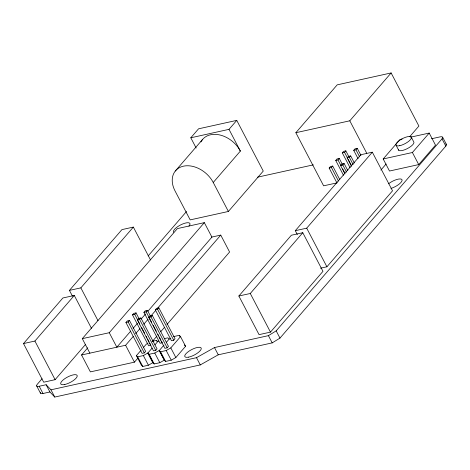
<?xml version="1.0" encoding="UTF-8"?>
<svg xmlns="http://www.w3.org/2000/svg" width="470" height="470" viewBox="0 0 470 470"><rect width="100%" height="100%" fill="white"/><g stroke="black" fill="none" stroke-linecap="round" stroke-linejoin="round"><path stroke-width="0.7" d="M196.149 148.015L190.802 137.786L198.557 128.815L236.757 120.379L263.259 171.074L228.385 211.459L190.18 219.889L175.034 190.92A24.505 17.842 40.8 0 1 183.406 166.18A24.505 17.842 40.8 0 1 213.239 182.483L228.385 211.459M85.469 344.528L55.108 379.678L43.692 382.198L23.5 343.57L62.874 297.986L74.289 295.466L91.456 328.301M72.462 296.182L69.437 290.389L121.936 229.613L133.351 227.092L150.518 259.928M175.292 171.039L202.423 139.637M23.5 343.57L34.915 341.05L74.289 295.466M69.437 290.389L80.852 287.869L133.351 227.092M190.802 137.786L229.008 129.35L236.757 120.379M42.089 378.708L37.289 384.266A5.763 1.886 -27.6 0 0 39.198 386.264L42.987 393.507L49.908 391.98L54.761 397.056L200.285 364.92L218.262 354.803L272.195 342.889L279.973 338.1L445.813 146.105A5.763 1.886 -27.6 0 0 445.801 144.008M148.156 255.915L186.549 211.465M213.239 182.483L240.364 151.082L229.008 129.35M89.87 353.152L82.297 338.664L177.372 228.596L204.338 222.639L211.911 237.127L147.891 311.246M137.781 358.287L134.432 362.159L90.393 371.887L81.557 354.985L87.773 347.788M82.297 338.664L109.263 332.713L204.338 222.639M125.931 322.473L127.223 320.981L129.473 320.481L145.624 351.384L144.337 352.882L142.087 353.375L125.931 322.473L128.181 321.979L129.473 320.481M150.899 345.286L148.649 345.779L132.493 314.877L133.786 313.384L136.036 312.885L139.061 318.684M132.493 314.877L134.743 314.383L136.036 312.885M337.107 182.848L323.624 185.826L295.859 132.71L337.196 84.853L391.128 72.944L418.893 126.054L409.869 136.506M137.346 319.953L138.638 318.46L140.888 317.961L157.045 348.863L155.752 350.362L153.502 350.855L137.346 319.953L139.596 319.459L140.888 317.961M161.639 341.478L162.314 342.765L160.064 343.259L143.908 312.356L145.201 310.864L147.451 310.365L150.476 316.157M143.908 312.356L146.158 311.863L147.451 310.365M130.689 331.156L116.836 347.195L109.263 332.713M133.081 328.389L137.381 323.413M141.2 318.989L145.5 314.007M148.761 317.432L150.053 315.94L152.304 315.44L168.46 346.343L167.167 347.841L164.917 348.335L148.761 317.432L151.011 316.939L152.304 315.44M155.323 309.836L156.616 308.344L158.866 307.844L175.022 338.747L173.73 340.245L171.48 340.738L155.323 309.836L157.573 309.342L158.866 307.844M81.557 354.985L125.602 345.262L133.251 336.403M135.642 333.635L139.942 328.653M143.767 324.224L148.073 319.242M150.941 315.922L155.723 310.388M157.156 308.725L220.753 235.1L229.589 252.002L166.95 324.517M136.4 355.626L137.698 356.818L143.362 355.567L147.974 352.923L153.02 362.582L148.408 365.219L142.751 366.471L141.446 365.284L136.4 355.626L141.118 350.168M143.473 347.436L146.305 344.157L147.997 343.206M152.603 341.126L156.91 336.144M160.734 331.714L164.559 327.285M164.435 360.061L159.824 362.699L154.166 363.95L152.862 362.764L147.815 353.105L152.139 348.094M154.888 344.915L157.72 341.637L158.848 341.003M295.859 132.71L349.792 120.802L391.128 72.944M173.653 336.579L179.317 335.327L180.533 336.62L185.579 346.278L175.851 357.535L171.245 360.179L165.581 361.43L164.277 360.243L159.23 350.585L164.018 345.039M166.304 342.395L169.135 339.117L170.827 338.165M159.23 350.585L160.529 351.772L166.192 350.526L170.804 347.882L180.533 336.62M336.914 182.848L329.17 168.043L330.463 166.545L332.713 166.051L339.781 179.569M343.476 175.251L335.733 160.44L337.025 158.948L339.275 158.449L342.301 164.247M350.038 167.655L342.295 152.844L343.588 151.352L345.838 150.852L348.863 156.651M329.17 168.043L331.421 167.543L332.713 166.051M335.733 160.44L337.983 159.947L339.275 158.449M342.295 152.844L344.545 152.351L345.838 150.852M344.962 173.888L340.586 165.522L341.878 164.024L344.128 163.531L347.829 170.61M351.525 166.292L347.148 157.92L348.44 156.428L350.69 155.928L354.392 163.014M358.087 158.696L353.71 150.324L355.003 148.831L357.253 148.332L360.954 155.417M340.586 165.522L342.836 165.023L344.128 163.531M347.148 157.92L349.398 157.427L350.69 155.928M353.71 150.324L355.96 149.83L357.253 148.332M238.866 296.012L291.365 235.235L302.78 232.709L322.972 271.337L270.479 332.12L259.064 334.64L238.866 296.012L250.281 293.492L302.78 232.709M297.31 234.548L295.295 230.688L360.913 154.712L372.328 152.192L392.526 190.82L326.903 266.796L320.481 268.211M295.295 230.688L306.71 228.167L372.328 152.192M410.674 137.158L429.198 133.069L435.508 145.142L418.717 164.582L389.501 171.033L383.191 158.96L399.988 139.519L402.12 139.05M380.882 170.064L386.111 164.012M383.191 158.96L412.407 152.509L429.198 133.069M39.198 386.264L46.119 384.736L50.972 389.812L196.501 357.676L214.479 347.559L268.411 335.651L276.184 330.856L442.023 138.862A5.763 1.886 -27.6 0 0 440.114 136.864L431.519 138.762M147.815 353.105L149.113 354.292L154.777 353.046L159.389 350.403L164.101 359.415M257.46 177.196L313.331 164.858M211.518 237.138L220.753 235.1M152.239 341.308L156.487 340.368L157.703 341.661M164.365 338.629L167.902 337.848L169.118 339.14M184.369 344.986L185.579 346.278M442.67 137.246L446.453 144.49M442.023 138.862L445.813 146.105M411.18 136.964L413.7 141.793A8.648 2.832 -27.6 0 1 407.226 148.667A8.648 2.832 -27.6 0 1 398.419 149.548M412.407 152.509L418.717 164.582M396.163 145.412L398.689 150.241M349.792 120.802L366.723 153.185M355.96 149.83L359.662 156.91M349.398 157.427L353.099 164.506M344.545 152.351L347.571 158.143M348.247 159.43L351.278 165.223M342.836 165.023L346.537 172.102M337.983 159.947L341.009 165.74M342.695 168.959L344.716 172.825M331.421 167.543L338.488 181.062M306.71 228.167L326.903 266.796M276.184 330.856L279.973 338.1M250.281 293.492L270.479 332.12M268.411 335.651L272.195 342.889M214.479 347.559L218.262 354.803M196.501 357.676L200.285 364.92M179.317 335.327L179.992 336.614M157.573 309.342L173.73 340.245M170.804 347.882L175.851 357.535M151.011 316.939L167.167 347.841M146.158 311.863L151.54 322.162M153.226 325.381L156.251 331.174M157.938 334.393L158.607 335.68M159.283 336.966L160.963 340.186M166.192 350.526L171.245 360.179M156.487 340.368L157.162 341.661M160.529 351.772L165.581 361.43M139.596 319.459L155.752 350.362M134.743 314.383L139.79 324.041M141.476 327.255L144.502 333.054M146.188 336.273L146.857 337.56M147.533 338.846L149.213 342.066M149.889 343.353L150.559 344.639M154.777 353.046L159.824 362.699M149.113 354.292L154.166 363.95M128.181 321.979L144.337 352.882M143.362 355.567L148.408 365.219M137.698 356.818L142.751 366.471M125.602 345.262L134.432 362.159M80.852 287.869L98.019 320.704M34.915 341.05L55.108 379.678M50.972 389.812L54.761 397.056M46.119 384.736L49.908 391.98M36.642 385.882L40.432 393.126M200.966 141.887A24.505 17.842 40.8 0 1 219.884 134.978A24.505 17.842 40.8 0 1 240.364 151.082M173.724 232.245A9.224 3.02 -27.6 0 1 182.801 223.926A9.224 3.02 -27.6 0 1 188.922 226.146M42.987 393.507A5.763 1.886 -27.6 0 1 40.561 392.25M388.484 183.823A9.224 3.02 -27.6 0 1 401.985 179.687A9.224 3.02 -27.6 0 1 390.981 188.417M64.819 384.484A9.224 3.02 -27.6 0 0 77.245 375.93A9.224 3.02 -27.6 0 0 64.79 378.679A9.224 3.02 -27.6 0 0 64.819 384.484M188.417 357.177A9.224 3.02 -27.6 0 0 201.272 348.752A9.224 3.02 -27.6 0 0 189.292 350.978A9.224 3.02 -27.6 0 0 188.417 357.177M399.794 145.677A8.648 2.832 -27.6 0 0 411.444 137.657A8.648 2.832 -27.6 0 0 399.77 140.236A8.648 2.832 -27.6 0 0 399.794 145.677"/></g></svg>
